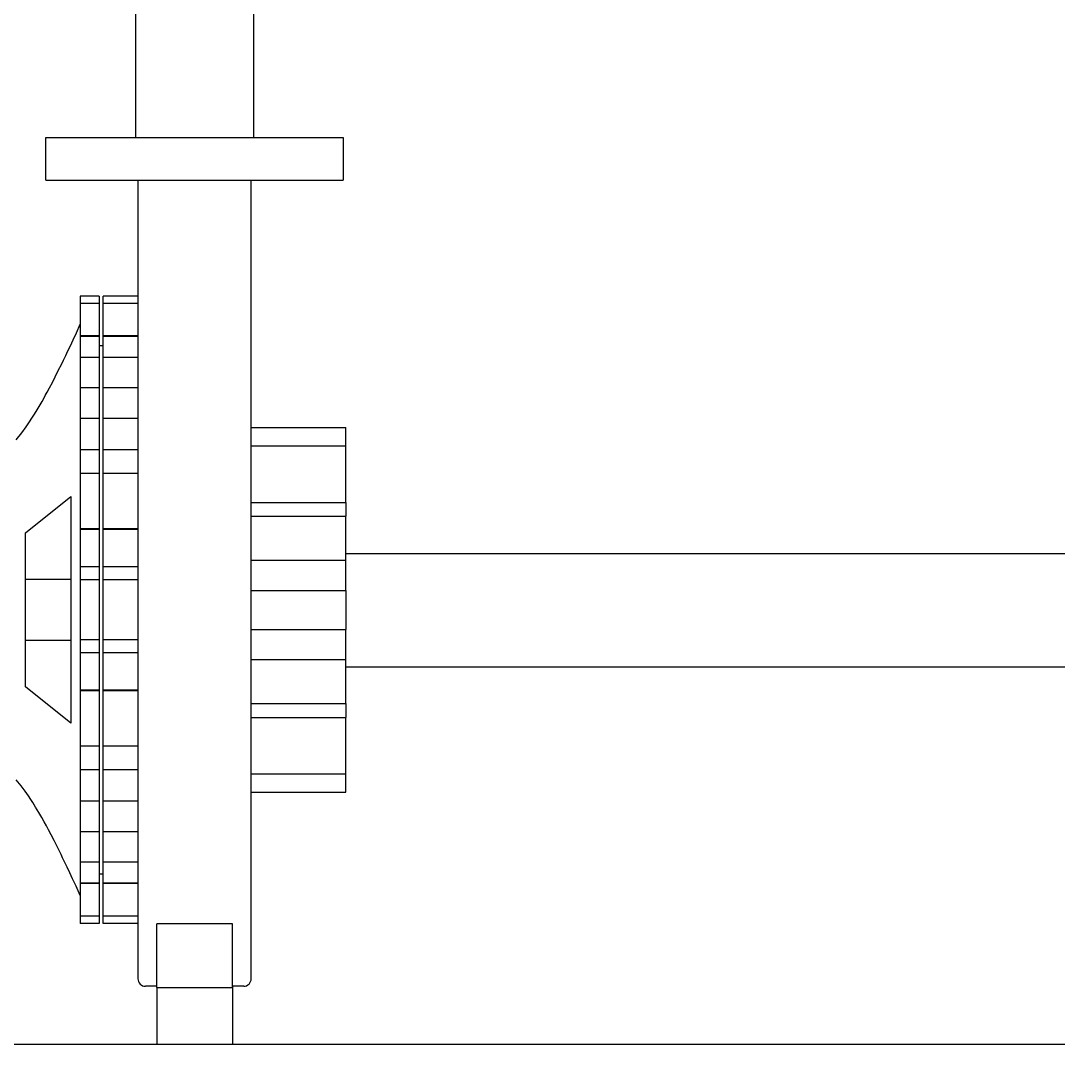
# Model space of a CAD drawing. Header units: inches. Extents: x 2163 to 2605, y 1222 to 1501.
# Drawn here: x 2430.48 to 2457.94, y 1290.96 to 1318.05 of the extents above; entities that cross this region are included whole.
import ezdxf

# ---------------------------------------------------------------- set-up
doc = ezdxf.new("R2010")
doc.units = ezdxf.units.IN
doc.header["$MEASUREMENT"] = 0
doc.layers.add('WDPUMP', color=7, linetype='Continuous')
doc.layers.add('WSPUMP', color=7, linetype='Continuous')

msp = doc.modelspace()

# ---------------------------------------------------------------- linework, layer by layer
at = {"color": 0, "linetype": 'Continuous'}
msp.add_line((2397.5399, 1290.9578), (2514.9149, 1290.9578), dxfattribs=at)
msp.add_line((2397.5399, 1290.9578), (2514.9149, 1290.9578), dxfattribs=at)
at = {"layer": 'WDPUMP', "color": 0, "linetype": 'Continuous'}
for p, q in [((2433.5203, 1332.9578), (2433.5203, 1314.9578)), ((2436.6453, 1332.9578), (2436.6453, 1314.9578)), ((2431.1453, 1313.8328), (2431.1453, 1314.9578)), ((2431.1453, 1314.9578), (2439.0203, 1314.9578)), ((2439.0203, 1314.9578), (2439.0203, 1313.8328)), ((2431.1453, 1313.8328), (2439.0203, 1313.8328)), ((2433.5828, 1313.8328), (2433.5828, 1306.5846)), ((2436.5828, 1306.5846), (2436.5828, 1313.8328)), ((2432.5578, 1310.7645), (2432.0578, 1310.7645)), ((2432.0578, 1310.7645), (2432.0578, 1310.5694)), ((2432.5578, 1310.7645), (2432.0578, 1310.7645)), ((2432.0578, 1310.7645), (2432.0578, 1310.7645)), ((2432.5578, 1310.7645), (2432.5578, 1310.5694)), ((2432.5578, 1310.7645), (2432.5578, 1310.7645)), ((2433.5828, 1310.7646), (2432.6658, 1310.7645)), ((2433.5828, 1310.7645), (2432.6658, 1310.7645)), ((2432.6658, 1310.5694), (2432.6658, 1310.7645)), ((2432.6658, 1310.7645), (2432.6658, 1310.7645)), ((2432.5578, 1310.5694), (2432.0578, 1310.5694)), ((2432.0578, 1310.5694), (2432.0578, 1309.7066)), ((2432.5578, 1310.5694), (2432.5578, 1309.7066)), ((2433.5828, 1310.5694), (2432.6658, 1310.5694)), ((2432.6658, 1309.7066), (2432.6658, 1310.5694)), ((2432.0578, 1309.7066), (2432.0578, 1309.6949)), ((2432.5578, 1309.7066), (2432.0578, 1309.7066)), ((2432.5578, 1309.6949), (2432.0578, 1309.6949)), ((2432.0578, 1309.6949), (2432.0578, 1309.1393)), ((2432.5578, 1309.7066), (2432.5578, 1309.6951)), ((2432.5578, 1309.6949), (2432.5578, 1309.1393)), ((2433.5828, 1309.7066), (2432.6658, 1309.7066)), ((2432.6658, 1309.6951), (2432.6658, 1309.7066)), ((2433.5828, 1309.6949), (2432.6658, 1309.6949)), ((2432.6658, 1309.1393), (2432.6658, 1309.6949)), ((2432.5578, 1309.4578), (2432.6658, 1309.4578)), ((2432.5578, 1309.1393), (2432.0578, 1309.1393)), ((2432.0578, 1309.1393), (2432.0578, 1308.3347)), ((2432.5578, 1309.1393), (2432.5578, 1308.3347)), ((2433.5828, 1309.1393), (2432.6658, 1309.1393)), ((2432.6658, 1308.3347), (2432.6658, 1309.1393)), ((2432.0578, 1308.3347), (2432.0578, 1307.5235)), ((2432.5578, 1308.3347), (2432.0578, 1308.3347)), ((2432.5578, 1308.3347), (2432.5578, 1307.5239)), ((2433.5828, 1308.3347), (2432.6658, 1308.3347)), ((2432.6658, 1307.5239), (2432.6658, 1308.3347)), ((2432.5578, 1307.5235), (2432.0578, 1307.5235)), ((2432.0578, 1307.5235), (2432.0578, 1306.692)), ((2432.5578, 1307.5235), (2432.5578, 1306.692)), ((2433.5828, 1307.5235), (2432.6658, 1307.5235)), ((2432.6658, 1306.692), (2432.6658, 1307.5235)), ((2436.5828, 1307.2818), (2439.0828, 1307.2818)), ((2439.0828, 1306.7999), (2439.0828, 1307.2818)), ((2436.5828, 1306.7999), (2439.0828, 1306.7999)), ((2439.0828, 1305.2969), (2439.0828, 1306.7999)), ((2432.5578, 1306.692), (2432.0578, 1306.692)), ((2432.0578, 1306.692), (2432.0578, 1306.0681)), ((2432.5578, 1306.692), (2432.5578, 1306.0681)), ((2433.5828, 1306.692), (2432.6658, 1306.692)), ((2432.6658, 1306.0681), (2432.6658, 1306.692)), ((2433.5828, 1306.5846), (2433.5828, 1292.6928)), ((2436.5828, 1292.6928), (2436.5828, 1306.5846)), ((2432.0578, 1306.0681), (2432.0578, 1304.6005)), ((2432.5578, 1306.0681), (2432.0578, 1306.0681)), ((2432.5578, 1306.0681), (2432.5578, 1304.6005)), ((2433.5828, 1306.0681), (2432.6658, 1306.0681)), ((2432.6658, 1304.6005), (2432.6658, 1306.0681)), ((2430.6078, 1304.4921), (2431.8078, 1305.4578)), ((2431.8078, 1305.4578), (2431.8078, 1299.4578)), ((2436.5828, 1305.2969), (2439.0828, 1305.2969)), ((2439.0828, 1305.2969), (2439.0828, 1304.9369)), ((2436.5828, 1304.9391), (2439.0828, 1304.9391)), ((2439.0828, 1303.7751), (2439.0828, 1304.9391)), ((2432.5578, 1304.6005), (2432.0578, 1304.6005)), ((2432.0578, 1304.6005), (2432.0578, 1304.5809)), ((2432.5578, 1304.6005), (2432.5578, 1304.5809)), ((2433.5828, 1304.6005), (2432.6658, 1304.6005)), ((2432.6658, 1304.5809), (2432.6658, 1304.6005)), ((2430.6078, 1300.4235), (2430.6078, 1304.4921)), ((2432.5578, 1304.5809), (2432.0578, 1304.5809)), ((2432.0578, 1304.5809), (2432.0578, 1303.6001)), ((2432.5578, 1304.5809), (2432.5578, 1303.6001)), ((2432.6658, 1303.6001), (2432.6658, 1304.5809)), ((2433.5828, 1304.5809), (2432.6658, 1304.5809)), ((2436.5828, 1303.7751), (2439.0828, 1303.7751)), ((2439.0828, 1303.9512), (2459.0203, 1303.9512)), ((2439.0828, 1302.966), (2439.0828, 1303.7751)), ((2432.5578, 1303.6001), (2432.0578, 1303.6001)), ((2432.0578, 1303.6001), (2432.0578, 1303.2519)), ((2432.5578, 1303.6001), (2432.5578, 1303.2519)), ((2433.5828, 1303.6001), (2432.6658, 1303.6001)), ((2432.6658, 1303.2519), (2432.6658, 1303.6001)), ((2430.6078, 1303.2703), (2431.8078, 1303.2703)), ((2432.0578, 1303.2519), (2432.0578, 1301.6633)), ((2432.5578, 1303.2519), (2432.0578, 1303.2519)), ((2432.5578, 1303.2519), (2432.5578, 1301.6633)), ((2433.5828, 1303.2519), (2432.6658, 1303.2519)), ((2432.6658, 1301.6633), (2432.6658, 1303.2519)), ((2436.5828, 1302.966), (2439.0828, 1302.966)), ((2439.0828, 1302.966), (2439.0828, 1301.9363)), ((2436.5828, 1301.9363), (2439.0828, 1301.9363)), ((2439.0828, 1301.1429), (2439.0828, 1301.9363)), ((2431.8078, 1301.6453), (2430.6078, 1301.6453)), ((2432.5578, 1301.6633), (2432.0578, 1301.6633)), ((2432.0578, 1301.6633), (2432.0578, 1301.315)), ((2432.5578, 1301.6633), (2432.5578, 1301.315)), ((2433.5828, 1301.6633), (2432.6658, 1301.6633)), ((2432.6658, 1301.315), (2432.6658, 1301.6633)), ((2432.5578, 1301.315), (2432.0578, 1301.315)), ((2432.0578, 1301.315), (2432.0578, 1300.3343)), ((2432.5578, 1301.315), (2432.5578, 1300.3343)), ((2433.5828, 1301.315), (2432.6658, 1301.315)), ((2432.6658, 1300.3343), (2432.6658, 1301.315)), ((2436.5828, 1301.1429), (2439.0828, 1301.1429)), ((2439.0828, 1299.9787), (2439.0828, 1301.1429)), ((2439.0828, 1300.9512), (2459.0203, 1300.9512)), ((2431.8078, 1299.4578), (2430.6078, 1300.4235)), ((2432.5578, 1300.3343), (2432.0578, 1300.3343)), ((2432.0578, 1300.3343), (2432.0578, 1300.3147)), ((2432.0578, 1300.3147), (2432.0578, 1298.8471)), ((2432.5578, 1300.3147), (2432.0578, 1300.3147)), ((2432.5578, 1300.3343), (2432.5578, 1300.3147)), ((2432.5578, 1300.3147), (2432.5578, 1298.8471)), ((2433.5828, 1300.3343), (2432.6658, 1300.3343)), ((2432.6658, 1300.3147), (2432.6658, 1300.3343)), ((2433.5828, 1300.3147), (2432.6658, 1300.3147)), ((2432.6658, 1298.8471), (2432.6658, 1300.3147)), ((2436.5828, 1299.9787), (2439.0828, 1299.9787)), ((2439.0828, 1299.9765), (2439.0828, 1299.6107)), ((2436.5828, 1299.6107), (2439.0828, 1299.6107)), ((2439.0828, 1298.1169), (2439.0828, 1299.6107)), ((2432.5578, 1298.8471), (2432.0578, 1298.8471)), ((2432.0578, 1298.8471), (2432.0578, 1298.2232)), ((2432.5578, 1298.8471), (2432.5578, 1298.2232)), ((2433.5828, 1298.8471), (2432.6658, 1298.8471)), ((2432.6658, 1298.2232), (2432.6658, 1298.8471)), ((2432.5578, 1298.2232), (2432.0578, 1298.2232)), ((2432.0578, 1298.2232), (2432.0578, 1297.3917)), ((2432.5578, 1298.2232), (2432.5578, 1297.3917)), ((2433.5828, 1298.2232), (2432.6658, 1298.2232)), ((2432.6658, 1297.3917), (2432.6658, 1298.2232)), ((2436.5828, 1298.1169), (2439.0828, 1298.1169)), ((2439.0828, 1297.6344), (2439.0828, 1298.1169)), ((2436.5828, 1297.6344), (2439.0828, 1297.6344)), ((2436.5828, 1297.6338), (2439.0828, 1297.6344)), ((2439.0828, 1297.6344), (2439.0828, 1297.6344)), ((2432.0578, 1297.3917), (2432.0578, 1296.5806)), ((2432.5578, 1297.3917), (2432.0578, 1297.3917)), ((2432.5578, 1297.3921), (2432.5578, 1296.5806)), ((2432.6658, 1296.5806), (2432.6658, 1297.3921)), ((2433.5828, 1297.3917), (2432.6658, 1297.3917)), ((2432.5578, 1296.5806), (2432.0578, 1296.5806)), ((2432.0578, 1296.5806), (2432.0578, 1295.776)), ((2432.5578, 1296.5806), (2432.5578, 1295.776)), ((2433.5828, 1296.5806), (2432.6658, 1296.5806)), ((2432.6658, 1295.776), (2432.6658, 1296.5806)), ((2432.5578, 1295.776), (2432.0578, 1295.776)), ((2432.0578, 1295.776), (2432.0578, 1295.2204)), ((2432.5578, 1295.776), (2432.5578, 1295.2204)), ((2433.5828, 1295.776), (2432.6658, 1295.776)), ((2432.6658, 1295.2204), (2432.6658, 1295.776)), ((2432.6658, 1295.4578), (2432.5578, 1295.4578)), ((2432.0578, 1295.2204), (2432.0578, 1295.2088)), ((2432.5578, 1295.2204), (2432.0578, 1295.2204)), ((2432.5578, 1295.2088), (2432.0578, 1295.2088)), ((2432.0578, 1295.2088), (2432.0578, 1294.346)), ((2432.5578, 1295.2206), (2432.5578, 1295.2088)), ((2432.5578, 1295.2088), (2432.5578, 1294.346)), ((2432.6658, 1295.2088), (2432.6658, 1295.2206)), ((2433.5828, 1295.2204), (2432.6658, 1295.2204)), ((2433.5828, 1295.2088), (2432.6658, 1295.2088)), ((2432.6658, 1294.346), (2432.6658, 1295.2088)), ((2432.5578, 1294.346), (2432.0578, 1294.346)), ((2432.0578, 1294.346), (2432.0578, 1294.151)), ((2432.5578, 1294.346), (2432.5578, 1294.151)), ((2433.5828, 1294.346), (2432.6658, 1294.346)), ((2432.6658, 1294.151), (2432.6658, 1294.346)), ((2432.5578, 1294.151), (2432.0578, 1294.151)), ((2433.5828, 1294.151), (2432.6658, 1294.151)), ((2436.0828, 1294.1459), (2434.0828, 1294.1459)), ((2434.0828, 1292.4578), (2434.0828, 1294.1459)), ((2436.0828, 1292.4578), (2436.0828, 1294.1459)), ((2434.0828, 1292.4928), (2433.7828, 1292.4928)), ((2434.0828, 1292.4578), (2436.0828, 1292.4578)), ((2434.0828, 1292.4578), (2434.0828, 1290.9578)), ((2436.3828, 1292.4928), (2436.0828, 1292.4928)), ((2436.0828, 1292.4928), (2436.0828, 1290.9578))]:
    msp.add_line(p, q, dxfattribs=at)
at = {"layer": 'WDPUMP', "color": 0, "linetype": 'Continuous', "flags": 128}
for points in [[(2430.3578, 1306.9578), (2430.5082, 1307.1392), (2430.6281, 1307.3018), (2430.7173, 1307.4323), (2430.7803, 1307.5288), (2430.8459, 1307.6331), (2430.9194, 1307.7542), (2430.9954, 1307.8836), (2431.0477, 1307.9751), (2431.0931, 1308.056), (2431.1334, 1308.129), (2431.1831, 1308.2203), (2431.245, 1308.3362), (2431.3193, 1308.478), (2431.3953, 1308.6261), (2431.4862, 1308.8069), (2431.559, 1308.9543), (2431.6155, 1309.0704), (2431.6723, 1309.188), (2431.733, 1309.3154), (2431.7965, 1309.45), (2431.8685, 1309.6042), (2431.9556, 1309.7927), (2432.0578, 1310.0168)], [(2432.0578, 1294.8988), (2431.9481, 1295.1392), (2431.856, 1295.3383), (2431.7809, 1295.4987), (2431.7135, 1295.6412), (2431.6505, 1295.7727), (2431.5921, 1295.8935), (2431.5492, 1295.9811), (2431.4972, 1296.0866), (2431.4359, 1296.2093), (2431.3653, 1296.3482), (2431.2874, 1296.4988), (2431.2182, 1296.6299), (2431.1613, 1296.7355), (2431.101, 1296.8454), (2431.0373, 1296.9588), (2430.9602, 1297.0925), (2430.8759, 1297.2336), (2430.8005, 1297.355), (2430.7479, 1297.4368), (2430.6847, 1297.5319), (2430.5986, 1297.6552), (2430.4896, 1297.8003), (2430.3578, 1297.9578)]]:
    msp.add_lwpolyline(points, dxfattribs=at)
at = {"layer": 'WDPUMP', "color": 0, "linetype": 'Continuous'}
for centre, start, end in [((2433.7828, 1292.6928), 180, 270), ((2436.3828, 1292.6928), 270, 0)]:
    msp.add_arc(centre, 0.2, start, end, dxfattribs=at)
at = {"layer": 'WSPUMP', "color": 0, "linetype": 'Continuous'}
for p, q in [((2433.5203, 1332.9578), (2433.5203, 1314.9578)), ((2436.6453, 1332.9578), (2436.6453, 1314.9578)), ((2431.1453, 1313.8328), (2431.1453, 1314.9578)), ((2431.1453, 1314.9578), (2439.0203, 1314.9578)), ((2439.0203, 1314.9578), (2439.0203, 1313.8328)), ((2431.1453, 1313.8328), (2439.0203, 1313.8328)), ((2433.5828, 1313.8328), (2433.5828, 1306.5846)), ((2436.5828, 1306.5846), (2436.5828, 1313.8328)), ((2432.5578, 1310.7645), (2432.0578, 1310.7645)), ((2432.0578, 1310.7645), (2432.0578, 1310.5694)), ((2432.5578, 1310.7645), (2432.0578, 1310.7645)), ((2432.0578, 1310.7645), (2432.0578, 1310.7645)), ((2432.5578, 1310.7645), (2432.5578, 1310.5694)), ((2432.5578, 1310.7645), (2432.5578, 1310.7645)), ((2433.5828, 1310.7646), (2432.6658, 1310.7645)), ((2433.5828, 1310.7645), (2432.6658, 1310.7645)), ((2432.6658, 1310.5694), (2432.6658, 1310.7645)), ((2432.6658, 1310.7645), (2432.6658, 1310.7645)), ((2432.5578, 1310.5694), (2432.0578, 1310.5694)), ((2432.0578, 1310.5694), (2432.0578, 1309.7066)), ((2432.5578, 1310.5694), (2432.5578, 1309.7066)), ((2433.5828, 1310.5694), (2432.6658, 1310.5694)), ((2432.6658, 1309.7066), (2432.6658, 1310.5694)), ((2432.0578, 1309.7066), (2432.0578, 1309.6949)), ((2432.5578, 1309.7066), (2432.0578, 1309.7066)), ((2432.5578, 1309.6949), (2432.0578, 1309.6949)), ((2432.0578, 1309.6949), (2432.0578, 1309.1393)), ((2432.5578, 1309.7066), (2432.5578, 1309.6951)), ((2432.5578, 1309.6949), (2432.5578, 1309.1393)), ((2433.5828, 1309.7066), (2432.6658, 1309.7066)), ((2432.6658, 1309.6951), (2432.6658, 1309.7066)), ((2433.5828, 1309.6949), (2432.6658, 1309.6949)), ((2432.6658, 1309.1393), (2432.6658, 1309.6949)), ((2432.5578, 1309.4578), (2432.6658, 1309.4578)), ((2432.5578, 1309.1393), (2432.0578, 1309.1393)), ((2432.0578, 1309.1393), (2432.0578, 1308.3347)), ((2432.5578, 1309.1393), (2432.5578, 1308.3347)), ((2433.5828, 1309.1393), (2432.6658, 1309.1393)), ((2432.6658, 1308.3347), (2432.6658, 1309.1393)), ((2432.0578, 1308.3347), (2432.0578, 1307.5235)), ((2432.5578, 1308.3347), (2432.0578, 1308.3347)), ((2432.5578, 1308.3347), (2432.5578, 1307.5239)), ((2433.5828, 1308.3347), (2432.6658, 1308.3347)), ((2432.6658, 1307.5239), (2432.6658, 1308.3347)), ((2432.5578, 1307.5235), (2432.0578, 1307.5235)), ((2432.0578, 1307.5235), (2432.0578, 1306.692)), ((2432.5578, 1307.5235), (2432.5578, 1306.692)), ((2433.5828, 1307.5235), (2432.6658, 1307.5235)), ((2432.6658, 1306.692), (2432.6658, 1307.5235)), ((2436.5828, 1307.2818), (2439.0828, 1307.2818)), ((2439.0828, 1306.7999), (2439.0828, 1307.2818)), ((2436.5828, 1306.7999), (2439.0828, 1306.7999)), ((2439.0828, 1305.2969), (2439.0828, 1306.7999)), ((2432.5578, 1306.692), (2432.0578, 1306.692)), ((2432.0578, 1306.692), (2432.0578, 1306.0681)), ((2432.5578, 1306.692), (2432.5578, 1306.0681)), ((2433.5828, 1306.692), (2432.6658, 1306.692)), ((2432.6658, 1306.0681), (2432.6658, 1306.692)), ((2433.5828, 1306.5846), (2433.5828, 1292.6928)), ((2436.5828, 1292.6928), (2436.5828, 1306.5846)), ((2432.0578, 1306.0681), (2432.0578, 1304.6005)), ((2432.5578, 1306.0681), (2432.0578, 1306.0681)), ((2432.5578, 1306.0681), (2432.5578, 1304.6005)), ((2433.5828, 1306.0681), (2432.6658, 1306.0681)), ((2432.6658, 1304.6005), (2432.6658, 1306.0681)), ((2430.6078, 1304.4921), (2431.8078, 1305.4578)), ((2431.8078, 1305.4578), (2431.8078, 1299.4578)), ((2436.5828, 1305.2969), (2439.0828, 1305.2969)), ((2439.0828, 1305.2969), (2439.0828, 1304.9369)), ((2436.5828, 1304.9391), (2439.0828, 1304.9391)), ((2439.0828, 1303.7751), (2439.0828, 1304.9391)), ((2432.5578, 1304.6005), (2432.0578, 1304.6005)), ((2432.0578, 1304.6005), (2432.0578, 1304.5809)), ((2432.5578, 1304.6005), (2432.5578, 1304.5809)), ((2433.5828, 1304.6005), (2432.6658, 1304.6005)), ((2432.6658, 1304.5809), (2432.6658, 1304.6005)), ((2430.6078, 1300.4235), (2430.6078, 1304.4921)), ((2432.5578, 1304.5809), (2432.0578, 1304.5809)), ((2432.0578, 1304.5809), (2432.0578, 1303.6001)), ((2432.5578, 1304.5809), (2432.5578, 1303.6001)), ((2432.6658, 1303.6001), (2432.6658, 1304.5809)), ((2433.5828, 1304.5809), (2432.6658, 1304.5809)), ((2436.5828, 1303.7751), (2439.0828, 1303.7751)), ((2439.0828, 1303.9512), (2459.0203, 1303.9512)), ((2439.0828, 1302.966), (2439.0828, 1303.7751)), ((2432.5578, 1303.6001), (2432.0578, 1303.6001)), ((2432.0578, 1303.6001), (2432.0578, 1303.2519)), ((2432.5578, 1303.6001), (2432.5578, 1303.2519)), ((2433.5828, 1303.6001), (2432.6658, 1303.6001)), ((2432.6658, 1303.2519), (2432.6658, 1303.6001)), ((2430.6078, 1303.2703), (2431.8078, 1303.2703)), ((2432.0578, 1303.2519), (2432.0578, 1301.6633)), ((2432.5578, 1303.2519), (2432.0578, 1303.2519)), ((2432.5578, 1303.2519), (2432.5578, 1301.6633)), ((2433.5828, 1303.2519), (2432.6658, 1303.2519)), ((2432.6658, 1301.6633), (2432.6658, 1303.2519)), ((2436.5828, 1302.966), (2439.0828, 1302.966)), ((2439.0828, 1302.966), (2439.0828, 1301.9363)), ((2436.5828, 1301.9363), (2439.0828, 1301.9363)), ((2439.0828, 1301.1429), (2439.0828, 1301.9363)), ((2431.8078, 1301.6453), (2430.6078, 1301.6453)), ((2432.5578, 1301.6633), (2432.0578, 1301.6633)), ((2432.0578, 1301.6633), (2432.0578, 1301.315)), ((2432.5578, 1301.6633), (2432.5578, 1301.315)), ((2433.5828, 1301.6633), (2432.6658, 1301.6633)), ((2432.6658, 1301.315), (2432.6658, 1301.6633)), ((2432.5578, 1301.315), (2432.0578, 1301.315)), ((2432.0578, 1301.315), (2432.0578, 1300.3343)), ((2432.5578, 1301.315), (2432.5578, 1300.3343)), ((2433.5828, 1301.315), (2432.6658, 1301.315)), ((2432.6658, 1300.3343), (2432.6658, 1301.315)), ((2436.5828, 1301.1429), (2439.0828, 1301.1429)), ((2439.0828, 1299.9787), (2439.0828, 1301.1429)), ((2439.0828, 1300.9512), (2459.0203, 1300.9512)), ((2431.8078, 1299.4578), (2430.6078, 1300.4235)), ((2432.5578, 1300.3343), (2432.0578, 1300.3343)), ((2432.0578, 1300.3343), (2432.0578, 1300.3147)), ((2432.0578, 1300.3147), (2432.0578, 1298.8471)), ((2432.5578, 1300.3147), (2432.0578, 1300.3147)), ((2432.5578, 1300.3343), (2432.5578, 1300.3147)), ((2432.5578, 1300.3147), (2432.5578, 1298.8471)), ((2433.5828, 1300.3343), (2432.6658, 1300.3343)), ((2432.6658, 1300.3147), (2432.6658, 1300.3343)), ((2433.5828, 1300.3147), (2432.6658, 1300.3147)), ((2432.6658, 1298.8471), (2432.6658, 1300.3147)), ((2436.5828, 1299.9787), (2439.0828, 1299.9787)), ((2439.0828, 1299.9765), (2439.0828, 1299.6107)), ((2436.5828, 1299.6107), (2439.0828, 1299.6107)), ((2439.0828, 1298.1169), (2439.0828, 1299.6107)), ((2432.5578, 1298.8471), (2432.0578, 1298.8471)), ((2432.0578, 1298.8471), (2432.0578, 1298.2232)), ((2432.5578, 1298.8471), (2432.5578, 1298.2232)), ((2433.5828, 1298.8471), (2432.6658, 1298.8471)), ((2432.6658, 1298.2232), (2432.6658, 1298.8471)), ((2432.5578, 1298.2232), (2432.0578, 1298.2232)), ((2432.0578, 1298.2232), (2432.0578, 1297.3917)), ((2432.5578, 1298.2232), (2432.5578, 1297.3917)), ((2433.5828, 1298.2232), (2432.6658, 1298.2232)), ((2432.6658, 1297.3917), (2432.6658, 1298.2232)), ((2436.5828, 1298.1169), (2439.0828, 1298.1169)), ((2439.0828, 1297.6344), (2439.0828, 1298.1169)), ((2436.5828, 1297.6344), (2439.0828, 1297.6344)), ((2436.5828, 1297.6338), (2439.0828, 1297.6344)), ((2439.0828, 1297.6344), (2439.0828, 1297.6344)), ((2432.0578, 1297.3917), (2432.0578, 1296.5806)), ((2432.5578, 1297.3917), (2432.0578, 1297.3917)), ((2432.5578, 1297.3921), (2432.5578, 1296.5806)), ((2432.6658, 1296.5806), (2432.6658, 1297.3921)), ((2433.5828, 1297.3917), (2432.6658, 1297.3917)), ((2432.5578, 1296.5806), (2432.0578, 1296.5806)), ((2432.0578, 1296.5806), (2432.0578, 1295.776)), ((2432.5578, 1296.5806), (2432.5578, 1295.776)), ((2433.5828, 1296.5806), (2432.6658, 1296.5806)), ((2432.6658, 1295.776), (2432.6658, 1296.5806)), ((2432.5578, 1295.776), (2432.0578, 1295.776)), ((2432.0578, 1295.776), (2432.0578, 1295.2204)), ((2432.5578, 1295.776), (2432.5578, 1295.2204)), ((2433.5828, 1295.776), (2432.6658, 1295.776)), ((2432.6658, 1295.2204), (2432.6658, 1295.776)), ((2432.6658, 1295.4578), (2432.5578, 1295.4578)), ((2432.0578, 1295.2204), (2432.0578, 1295.2088)), ((2432.5578, 1295.2204), (2432.0578, 1295.2204)), ((2432.5578, 1295.2088), (2432.0578, 1295.2088)), ((2432.0578, 1295.2088), (2432.0578, 1294.346)), ((2432.5578, 1295.2206), (2432.5578, 1295.2088)), ((2432.5578, 1295.2088), (2432.5578, 1294.346)), ((2432.6658, 1295.2088), (2432.6658, 1295.2206)), ((2433.5828, 1295.2204), (2432.6658, 1295.2204)), ((2433.5828, 1295.2088), (2432.6658, 1295.2088)), ((2432.6658, 1294.346), (2432.6658, 1295.2088)), ((2432.5578, 1294.346), (2432.0578, 1294.346)), ((2432.0578, 1294.346), (2432.0578, 1294.151)), ((2432.5578, 1294.346), (2432.5578, 1294.151)), ((2433.5828, 1294.346), (2432.6658, 1294.346)), ((2432.6658, 1294.151), (2432.6658, 1294.346)), ((2432.5578, 1294.151), (2432.0578, 1294.151)), ((2433.5828, 1294.151), (2432.6658, 1294.151)), ((2436.0828, 1294.1459), (2434.0828, 1294.1459)), ((2434.0828, 1292.4578), (2434.0828, 1294.1459)), ((2436.0828, 1292.4578), (2436.0828, 1294.1459)), ((2434.0828, 1292.4928), (2433.7828, 1292.4928)), ((2434.0828, 1292.4578), (2436.0828, 1292.4578)), ((2434.0828, 1292.4578), (2434.0828, 1290.9578)), ((2436.3828, 1292.4928), (2436.0828, 1292.4928)), ((2436.0828, 1292.4928), (2436.0828, 1290.9578))]:
    msp.add_line(p, q, dxfattribs=at)
at = {"layer": 'WSPUMP', "color": 0, "linetype": 'Continuous', "flags": 128}
for points in [[(2430.3578, 1306.9578), (2430.5082, 1307.1392), (2430.6281, 1307.3018), (2430.7173, 1307.4323), (2430.7803, 1307.5288), (2430.8459, 1307.6331), (2430.9194, 1307.7542), (2430.9954, 1307.8836), (2431.0477, 1307.9751), (2431.0931, 1308.056), (2431.1334, 1308.129), (2431.1831, 1308.2203), (2431.245, 1308.3362), (2431.3193, 1308.478), (2431.3953, 1308.6261), (2431.4862, 1308.8069), (2431.559, 1308.9543), (2431.6155, 1309.0704), (2431.6723, 1309.188), (2431.733, 1309.3154), (2431.7965, 1309.45), (2431.8685, 1309.6042), (2431.9556, 1309.7927), (2432.0578, 1310.0168)], [(2432.0578, 1294.8988), (2431.9481, 1295.1392), (2431.856, 1295.3383), (2431.7809, 1295.4987), (2431.7135, 1295.6412), (2431.6505, 1295.7727), (2431.5921, 1295.8935), (2431.5492, 1295.9811), (2431.4972, 1296.0866), (2431.4359, 1296.2093), (2431.3653, 1296.3482), (2431.2874, 1296.4988), (2431.2182, 1296.6299), (2431.1613, 1296.7355), (2431.101, 1296.8454), (2431.0373, 1296.9588), (2430.9602, 1297.0925), (2430.8759, 1297.2336), (2430.8005, 1297.355), (2430.7479, 1297.4368), (2430.6847, 1297.5319), (2430.5986, 1297.6552), (2430.4896, 1297.8003), (2430.3578, 1297.9578)]]:
    msp.add_lwpolyline(points, dxfattribs=at)
at = {"layer": 'WSPUMP', "color": 0, "linetype": 'Continuous'}
for centre, start, end in [((2433.7828, 1292.6928), 180, 270), ((2436.3828, 1292.6928), 270, 0)]:
    msp.add_arc(centre, 0.2, start, end, dxfattribs=at)

doc.saveas('drawing.dxf')
